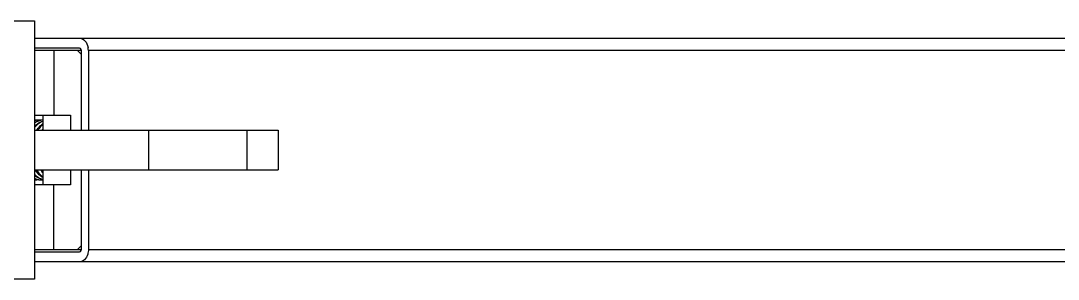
# Model space of a CAD drawing. Extents: x 921423 to 1291758, y 534425 to 1049953.
# Drawn here: x 1126510 to 1127461, y 848100 to 848337 of the extents above; entities that cross this region are included whole.
import ezdxf

# ---------------------------------------------------------------- set-up
doc = ezdxf.new("R2010")
doc.units = 0
doc.header["$LTSCALE"] = 1000
doc.header["$MEASUREMENT"] = 0
doc.layers.add('02___PRT_ALL_AXES', color=7, linetype='Continuous')

msp = doc.modelspace()

# ---------------------------------------------------------------- linework, layer by layer
at = {"color": 0, "linetype": 'Continuous'}
for p, q in [((1126119.46, 848336.96), (1126522.3, 848336.96)), ((1126522.3, 848336.96), (1126522.3, 848100.05)), ((1126522.3, 848321.02), (1128406.68, 848321.02)), ((1126563.7, 848311.9), (1126522.3, 848311.9)), ((1126565.32, 848309.63), (1126522.3, 848309.63)), ((1126540.13, 848309.63), (1126540.13, 848250.4)), ((1126565.32, 848236.73), (1126565.32, 848309.63)), ((1128501.33, 848309.63), (1126571.76, 848309.63)), ((1126571.76, 848309.63), (1126571.76, 848236.73)), ((1126522.3, 848250.4), (1126555.33, 848250.4)), ((1126529.87, 848245.81), (1126529.82, 848245.81)), ((1126522.3, 848236.73), (1126745.73, 848236.73)), ((1126626.8, 848236.73), (1126626.8, 848200.28)), ((1126717, 848236.73), (1126717, 848200.28)), ((1126745.73, 848236.73), (1126745.73, 848200.28)), ((1126522.3, 848200.28), (1126745.73, 848200.28)), ((1126565.32, 848127.38), (1126565.32, 848200.28)), ((1126571.76, 848200.28), (1126571.76, 848127.38)), ((1126555.33, 848186.61), (1126522.3, 848186.61)), ((1126540.13, 848127.38), (1126540.13, 848186.61)), ((1126522.3, 848127.38), (1126565.32, 848127.38)), ((1126522.3, 848125.1), (1126563.7, 848125.1)), ((1126571.76, 848127.38), (1128501.33, 848127.38)), ((1128406.68, 848115.99), (1126522.3, 848115.99)), ((1126522.3, 848100.05), (1126119.46, 848100.05))]:
    msp.add_line(p, q, dxfattribs=at)
for centre, radius, start, end in [((1126555.88, 848309.64), 15.88, 359.96992, 10.66703), ((1126525.01, 848230.76), 15.09, 97.51965, 100.37746), ((1126521.1, 848230.9), 14.94, 82.48366, 85.36125), ((1126526, 848230.6), 15.25, 99.40591, 104.06018), ((1126524.98, 848230.99), 14.86, 90.01722, 97.52612), ((1126525.96, 848230.87), 14.97, 93.7181, 99.40473), ((1126525.94, 848231.08), 14.76, 90.00334, 93.70999), ((1126529.96, 848230.26), 15.6, 104.23295, 107.49981), ((1126525.94, 848230.98), 14.86, 82.28824, 89.98233), ((1126529.86, 848230.64), 15.2, 97.34199, 104.23783), ((1126529.81, 848230.99), 14.85, 90.01617, 97.33229), ((1126547.67, 848221.8), 26.82, 144.584, 145.97632), ((1126551.69, 848221.69), 27.01, 145.35955, 145.97405), ((1126551.31, 848221.96), 26.54, 144.01858, 145.36166), ((1126549.93, 848213.24), 25.36, 210.93377, 212.85456), ((1126551.12, 848213.38), 25.62, 210.85569, 211.76399), ((1126527.67, 848204.94), 13.81, 247.0287, 253.56143), ((1126523.53, 848203.86), 12.69, 264.40102, 265.6635), ((1126522.56, 848203.72), 12.55, 268.81339, 269.99973), ((1126523.53, 848203.77), 12.6, 265.66079, 269.9953), ((1126523.52, 848203.87), 12.7, 270.02615, 278.82954), ((1126527.52, 848204.48), 13.33, 253.59738, 254.62178), ((1126527.46, 848204.23), 13.07, 254.60831, 261.18445), ((1126527.4, 848203.87), 12.7, 261.19109, 269.97407), ((1126528.36, 848203.77), 12.6, 265.66046, 269.9953), ((1126528.36, 848203.82), 12.66, 270.01391, 276.92999), ((1126532.35, 848204.48), 13.33, 253.59535, 254.66681), ((1126548.49, 848212.29), 23.64, 212.81809, 217.93954), ((1126532.3, 848204.28), 13.12, 254.65977, 259.31565), ((1126550.51, 848213), 24.9, 211.75834, 213.84943)]:
    msp.add_arc(centre, radius, start, end, dxfattribs=at)
for points, knots in [([(1126563.7, 848321.02), (1126565.52, 848321.02), (1126569.53, 848318.77), (1126571.07, 848314.78), (1126571.48, 848312.57)], [0, 0, 0, 0, 0.4468, 1, 1, 1, 1]), ([(1126565.32, 848309.63), (1126565.32, 848309.92), (1126565.22, 848310.86), (1126564.39, 848311.9), (1126563.7, 848311.9)], [0, 0, 0, 0, 0.29846, 1, 1, 1, 1]), ([(1126522.25, 848240.07), (1126522.81, 848240.65), (1126525.02, 848242.74), (1126527.73, 848244.35), (1126529.86, 848245.06)], [0, 0, 0, 0, 0.263007, 1, 1, 1, 1]), ([(1126529.82, 848245.81), (1126528.51, 848245.73), (1126525.85, 848245.19), (1126523.42, 848244.01), (1126522.27, 848243.28)], [0, 0, 0, 0, 0.49066, 1, 1, 1, 1]), ([(1126529.85, 848244.7), (1126529.15, 848244.41), (1126526.29, 848243.02), (1126523.84, 848240.87), (1126522.28, 848239.03)], [0, 0, 0, 0, 0.238978, 1, 1, 1, 1]), ([(1126522.29, 848243.86), (1126522.53, 848243.99), (1126523.49, 848244.49), (1126524.5, 848244.89), (1126525.27, 848245.13)], [0, 0, 0, 0, 0.253666, 1, 1, 1, 1]), ([(1126524.47, 848236.81), (1126524.85, 848237.37), (1126526.4, 848239.49), (1126528.28, 848241.36), (1126529.84, 848242.51)], [0, 0, 0, 0, 0.260528, 1, 1, 1, 1]), ([(1126529.87, 848241.78), (1126529.5, 848241.46), (1126528, 848240.12), (1126526.69, 848238.58), (1126525.81, 848237.34)], [0, 0, 0, 0, 0.242618, 1, 1, 1, 1]), ([(1126529.86, 848193.31), (1126529.22, 848193.71), (1126526.64, 848195.58), (1126524.59, 848198.12), (1126523.34, 848200.2)], [0, 0, 0, 0, 0.235297, 1, 1, 1, 1]), ([(1126524.31, 848200.2), (1126524.69, 848199.57), (1126526.22, 848197.24), (1126528.18, 848195.18), (1126529.84, 848193.98)], [0, 0, 0, 0, 0.26441, 1, 1, 1, 1]), ([(1126522.25, 848196.45), (1126523.32, 848195.29), (1126525.65, 848193.27), (1126528.46, 848191.99), (1126529.88, 848191.61)], [0, 0, 0, 0, 0.519467, 1, 1, 1, 1]), ([(1126522.28, 848192.68), (1126522.69, 848192.47), (1126524.31, 848191.73), (1126526.08, 848191.3), (1126527.41, 848191.2)], [0, 0, 0, 0, 0.256497, 1, 1, 1, 1]), ([(1126528.59, 848191.7), (1126528.03, 848191.86), (1126525.72, 848192.71), (1126523.65, 848194.15), (1126522.29, 848195.43)], [0, 0, 0, 0, 0.239996, 1, 1, 1, 1]), ([(1126563.7, 848125.1), (1126564.39, 848125.1), (1126565.22, 848126.14), (1126565.32, 848127.09), (1126565.32, 848127.38)], [0, 0, 0, 0, 0.70154, 1, 1, 1, 1]), ([(1126571.11, 848122.91), (1126570.55, 848121.05), (1126568.87, 848117.71), (1126565.31, 848115.99), (1126563.7, 848115.99)], [0, 0, 0, 0, 0.547859, 1, 1, 1, 1])]:
    msp.add_open_spline(points, degree=3, knots=knots, dxfattribs=at)
msp.add_open_spline([(1126571.76, 848127.38), (1126571.76, 848125.88), (1126571.55, 848124.35), (1126571.11, 848122.91)], degree=3, dxfattribs=at)
at = {"layer": '02___PRT_ALL_AXES', "color": 0, "linetype": 'Continuous'}
for p, q in [((1126565.32, 848306.02), (1126561.68, 848309.63)), ((1126529.88, 848250.4), (1126529.88, 848236.73)), ((1126555.33, 848250.4), (1126555.33, 848236.73)), ((1126529.88, 848200.28), (1126529.88, 848186.61)), ((1126555.33, 848200.28), (1126555.33, 848186.61)), ((1126561.68, 848127.38), (1126565.32, 848130.98))]:
    msp.add_line(p, q, dxfattribs=at)

doc.saveas('drawing.dxf')
